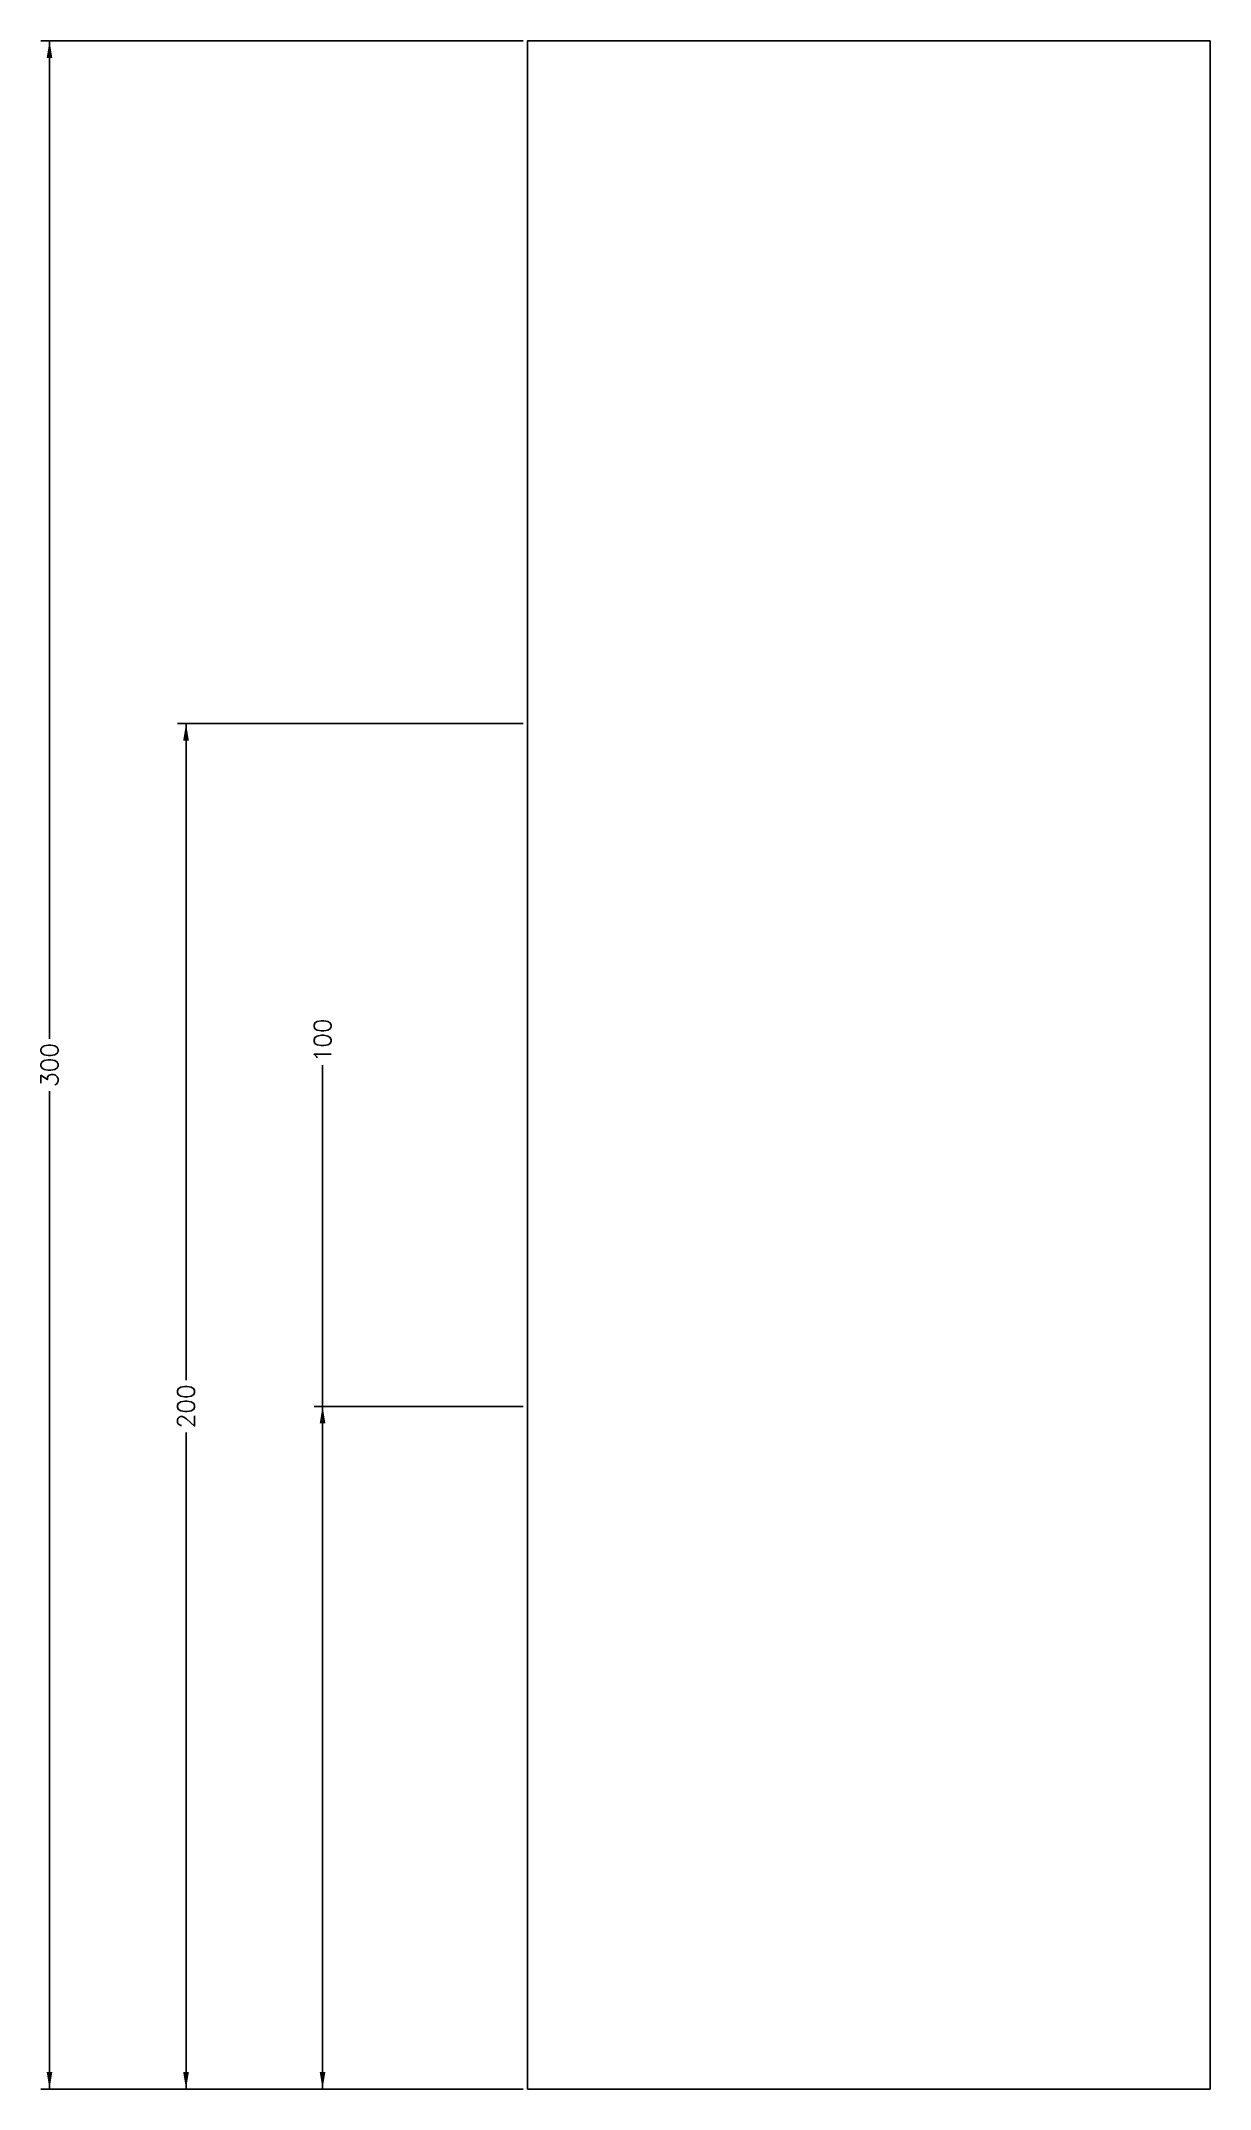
# Model space of a CAD drawing. Extents: x -71 to 100, y 0 to 300.
import ezdxf
from ezdxf.enums import TextEntityAlignment as Align

# ---------------------------------------------------------------- set-up
doc = ezdxf.new("R2010")
doc.units = 0
doc.layers.get('0').update_dxf_attribs({"linetype": 'CONTINUOUS'})
doc.layers.add('Dimension', color=94, linetype='CONTINUOUS')
doc.styles.get("Standard").update_dxf_attribs({"font": 'SIMPLEX'})
doc.dimstyles.get("Standard").update_dxf_attribs({"dimtxt": 2.5, "dimasz": 2.5, "dimexe": 1.25, "dimexo": 0.625, "dimtad": 0, "dimzin": 0, "dimcen": 2.5, "dimazin": 3, "dimtfac": 1, "dimtmove": 0, "dimatfit": 3})

# ---------------------------------------------------------------- blocks, each defined once
blk = doc.blocks.new('*D1')
at = {"layer": 'Dimension'}
for p, q in [((-30, 100), (-30, 150)), ((-0.625, 100), (-31.25, 100)), ((-30, 0), (-30, 100)), ((-0.625, 0), (-31.25, 0)), ((-30, 0), (-30, 0))]:
    blk.add_line(p, q, dxfattribs=at)
for points in [[(-30.416667, 97.5), (-29.583333, 97.5), (-30, 100)], [(-29.583333, 2.5), (-30.416667, 2.5), (-30, 0)]]:
    blk.add_solid(points, dxfattribs=at)
blk.add_text('100', height=2.5, rotation=90, dxfattribs=at).set_placement((-30, 153.6), align=Align.MIDDLE_CENTER)
blk = doc.blocks.new('*D2')
at = {"layer": 'Dimension'}
for p, q in [((-0.625, 200), (-51.25, 200)), ((-50, 200), (-50, 200)), ((-50, 103.8375), (-50, 200)), ((-50, 0), (-50, 96.1625)), ((-0.625, 0), (-51.25, 0)), ((-50, 0), (-50, 0))]:
    blk.add_line(p, q, dxfattribs=at)
for points in [[(-50.416667, 197.5), (-49.583333, 197.5), (-50, 200)], [(-49.583333, 2.5), (-50.416667, 2.5), (-50, 0)]]:
    blk.add_solid(points, dxfattribs=at)
blk.add_text('200', height=2.5, rotation=90, dxfattribs=at).set_placement((-50, 100), align=Align.MIDDLE_CENTER)
blk = doc.blocks.new('*D3')
at = {"layer": 'Dimension'}
for p, q in [((-0.625, 300), (-71.25, 300)), ((-70, 300), (-70, 300)), ((-70, 153.8375), (-70, 300)), ((-70, 0), (-70, 146.1625)), ((-0.625, 0), (-71.25, 0)), ((-70, 0), (-70, 0))]:
    blk.add_line(p, q, dxfattribs=at)
for points in [[(-70.416667, 297.5), (-69.583333, 297.5), (-70, 300)], [(-69.583333, 2.5), (-70.416667, 2.5), (-70, 0)]]:
    blk.add_solid(points, dxfattribs=at)
blk.add_text('300', height=2.5, rotation=90, dxfattribs=at).set_placement((-70, 150), align=Align.MIDDLE_CENTER)

msp = doc.modelspace()

# ---------------------------------------------------------------- linework, layer by layer
msp.add_lwpolyline([(0, 0), (100, 0), (100, 300), (0, 300)], close=True)

# ---------------------------------------------------------------- dimensions: what is measured, and where the dimension line sits
at = {"layer": 'Dimension'}
for base, p2, picture, middle in [((-70, 150), (0, 300), '*D3', (-70, 150)), ((-50, 150), (0, 200), '*D2', (-50, 100)), ((-30, 150), (0, 100), '*D1', (-30, 153.6))]:
    dim = msp.add_linear_dim(base=base, p1=(0, 0), p2=p2, angle=90, dimstyle='STANDARD', dxfattribs=at)
    dim.commit()
    dim.dimension.update_dxf_attribs({"geometry": picture, "text_midpoint": middle})

doc.saveas('drawing.dxf')
